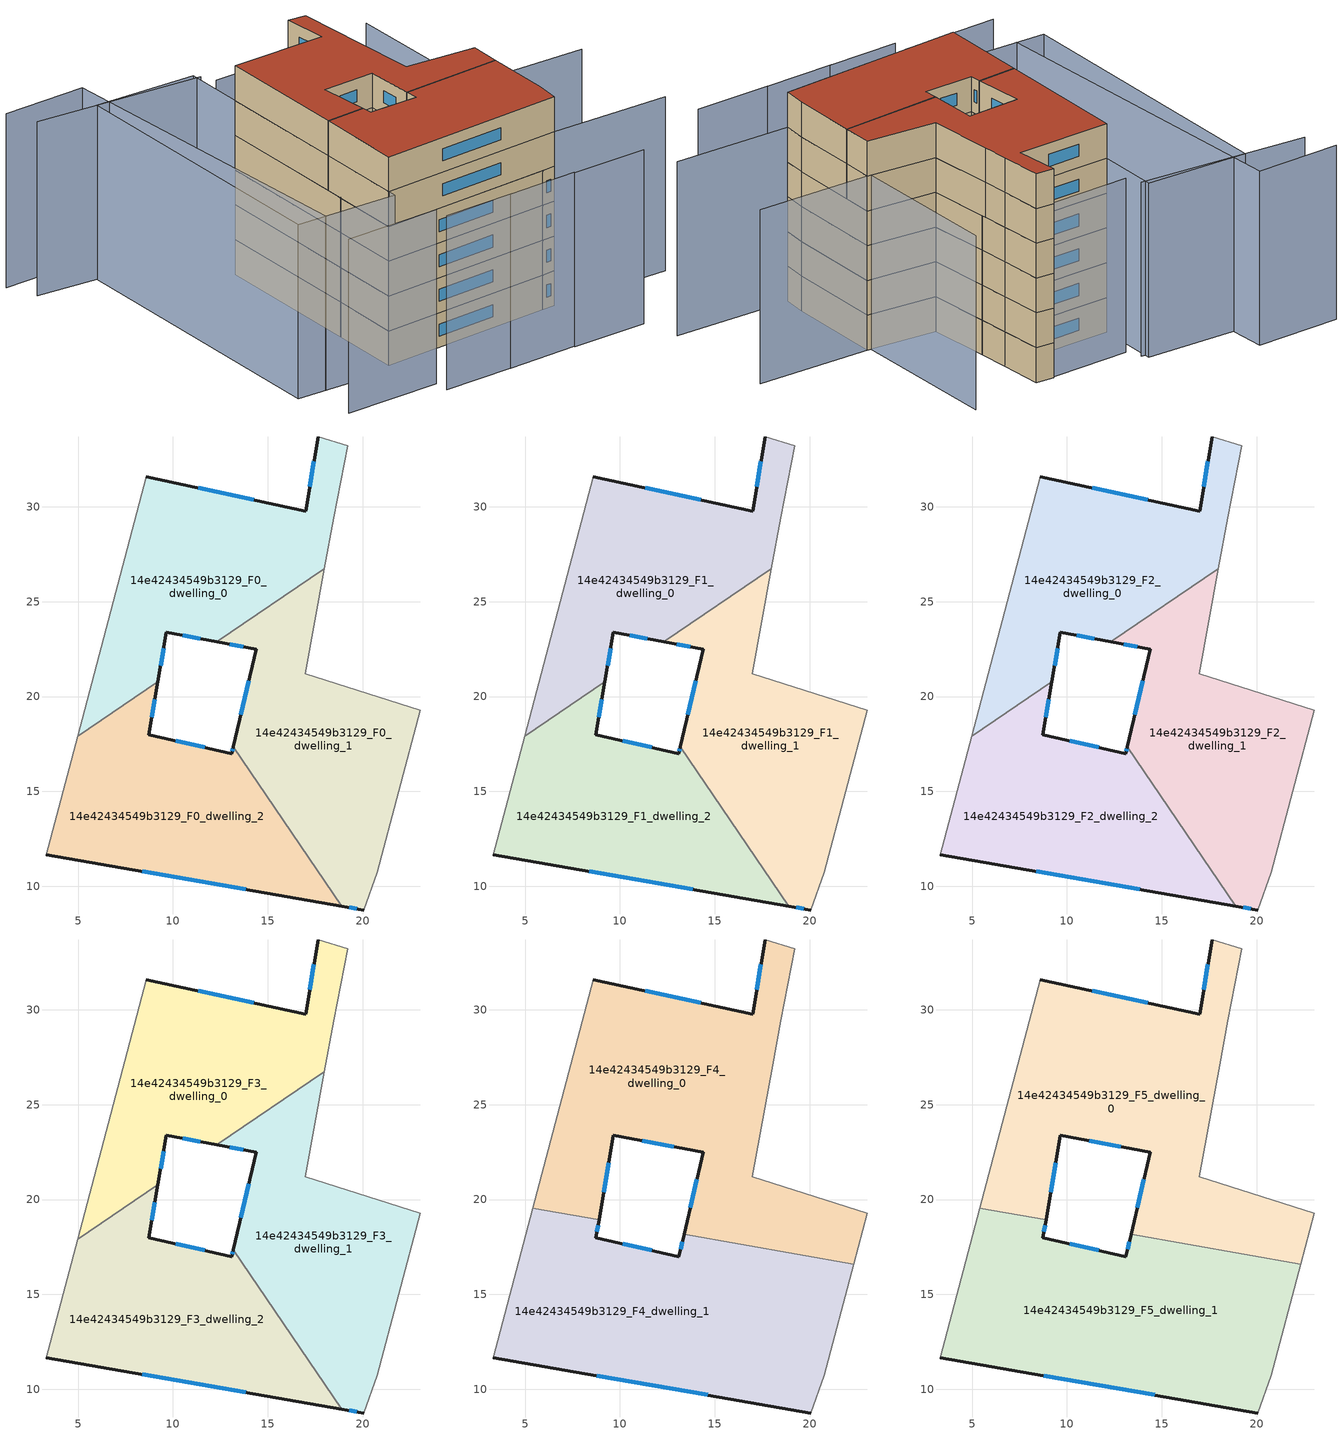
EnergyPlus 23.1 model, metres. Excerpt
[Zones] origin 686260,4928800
14e42434549b3129_F0_dwelling_0
 floor ground (EU_floor_Construction): 19.21,33.22 18.48,29.43 17.99,26.73 12.32,22.88 9.65,23.39 9.21,20.77 4.98,17.9 8.6,31.59 17,29.78 17.65,33.68 z0
 wall outside (EU_wall_Construction): 9.21,20.77 9.65,23.39 12.32,22.88 / 17.65,33.68 17,29.78 8.6,31.59 z0:3
 wall adiabatic (EU_wall_Construction): 17.99,26.73 18.48,29.43 19.21,33.22 17.65,33.68 / 8.6,31.59 4.98,17.9 z0:3
 wall to 14e42434549b3129_F0_dwelling_1 (EU_wall_Construction): 12.32,22.88 17.99,26.73 z0:3
 wall to 14e42434549b3129_F0_dwelling_2 (EU_wall_Construction): 4.98,17.9 9.21,20.77 z0:3
 window (EU_Window_Construction): 10.52,23.22 11.45,23.05 / 9.35,21.62 9.51,22.54 / 14.27,30.37 11.33,31 / 17.44,32.41 17.21,31.05 z0.98:2.02
14e42434549b3129_F0_dwelling_1
 floor ground (EU_floor_Construction): 17.99,26.73 16.99,21.2 23.04,19.27 20.77,10.75 20.07,8.75 18.91,8.95 13.19,17.37 14.39,22.49 12.32,22.88 z0
 wall outside (EU_wall_Construction): 18.91,8.95 20.07,8.75 / 12.32,22.88 14.39,22.49 13.19,17.37 z0:3
 wall adiabatic (EU_wall_Construction): 20.07,8.75 20.77,10.75 23.04,19.27 16.99,21.2 17.99,26.73 z0:3
 wall to 14e42434549b3129_F0_dwelling_2 (EU_wall_Construction): 13.19,17.37 18.91,8.95 z0:3
 window (EU_Window_Construction): 19.29,8.88 19.69,8.81 / 14,20.82 13.58,19.03 / 12.99,22.75 13.72,22.62 z0.98:2.02
14e42434549b3129_F0_dwelling_2
 floor ground (EU_floor_Construction): 13.19,17.37 18.91,8.95 3.33,11.67 4.98,17.9 9.21,20.77 8.74,18 13.11,17 z0
 wall outside (EU_wall_Construction): 13.19,17.37 13.11,17 8.74,18 9.21,20.77 / 3.33,11.67 18.91,8.95 z0:3
 wall adiabatic (EU_wall_Construction): 4.98,17.9 3.33,11.67 z0:3
 window (EU_Window_Construction): 8.89,18.9 9.05,19.87 / 11.69,17.32 10.16,17.67 / 13.17,17.25 13.14,17.12 / 8.4,10.78 13.84,9.83 z0.98:2.02
14e42434549b3129_F1_dwelling_0
 floor to 14e42434549b3129_F0_dwelling_0 (EU_floor_Construction): 19.21,33.22 18.48,29.43 17.99,26.73 12.32,22.88 9.65,23.39 9.21,20.77 4.98,17.9 8.6,31.59 17,29.78 17.65,33.68 z3
 wall outside (EU_wall_Construction): 9.21,20.77 9.65,23.39 12.32,22.88 / 17.65,33.68 17,29.78 8.6,31.59 z3:6
 wall adiabatic (EU_wall_Construction): 17.99,26.73 18.48,29.43 19.21,33.22 17.65,33.68 / 8.6,31.59 4.98,17.9 z3:6
 wall to 14e42434549b3129_F1_dwelling_1 (EU_wall_Construction): 12.32,22.88 17.99,26.73 z3:6
 wall to 14e42434549b3129_F1_dwelling_2 (EU_wall_Construction): 4.98,17.9 9.21,20.77 z3:6
 window (EU_Window_Construction): 10.52,23.22 11.45,23.05 / 9.35,21.62 9.51,22.54 / 14.27,30.37 11.33,31 / 17.44,32.41 17.21,31.05 z3.98:5.02
14e42434549b3129_F1_dwelling_1
 floor to 14e42434549b3129_F0_dwelling_1 (EU_floor_Construction): 17.99,26.73 16.99,21.2 23.04,19.27 20.77,10.75 20.07,8.75 18.91,8.95 13.19,17.37 14.39,22.49 12.32,22.88 z3
 wall outside (EU_wall_Construction): 18.91,8.95 20.07,8.75 / 12.32,22.88 14.39,22.49 13.19,17.37 z3:6
 wall adiabatic (EU_wall_Construction): 20.07,8.75 20.77,10.75 23.04,19.27 16.99,21.2 17.99,26.73 z3:6
 wall to 14e42434549b3129_F1_dwelling_2 (EU_wall_Construction): 13.19,17.37 18.91,8.95 z3:6
 window (EU_Window_Construction): 19.29,8.88 19.69,8.81 / 14,20.82 13.58,19.03 / 12.99,22.75 13.72,22.62 z3.98:5.02
14e42434549b3129_F1_dwelling_2
 floor to 14e42434549b3129_F0_dwelling_2 (EU_floor_Construction): 13.19,17.37 18.91,8.95 3.33,11.67 4.98,17.9 9.21,20.77 8.74,18 13.11,17 z3
 wall outside (EU_wall_Construction): 13.19,17.37 13.11,17 8.74,18 9.21,20.77 / 3.33,11.67 18.91,8.95 z3:6
 wall adiabatic (EU_wall_Construction): 4.98,17.9 3.33,11.67 z3:6
 window (EU_Window_Construction): 8.89,18.9 9.05,19.87 / 11.69,17.32 10.16,17.67 / 13.17,17.25 13.14,17.12 / 8.4,10.78 13.84,9.83 z3.98:5.02
14e42434549b3129_F2_dwelling_0
 floor to 14e42434549b3129_F1_dwelling_0 (EU_floor_Construction): 19.21,33.22 18.48,29.43 17.99,26.73 12.32,22.88 9.65,23.39 9.21,20.77 4.98,17.9 8.6,31.59 17,29.78 17.65,33.68 z6
 wall outside (EU_wall_Construction): 9.21,20.77 9.65,23.39 12.32,22.88 / 17.65,33.68 17,29.78 8.6,31.59 z6:9
 wall adiabatic (EU_wall_Construction): 17.99,26.73 18.48,29.43 19.21,33.22 17.65,33.68 / 8.6,31.59 4.98,17.9 z6:9
 wall to 14e42434549b3129_F2_dwelling_1 (EU_wall_Construction): 12.32,22.88 17.99,26.73 z6:9
 wall to 14e42434549b3129_F2_dwelling_2 (EU_wall_Construction): 4.98,17.9 9.21,20.77 z6:9
 window (EU_Window_Construction): 10.52,23.22 11.45,23.05 / 9.35,21.62 9.51,22.54 / 14.27,30.37 11.33,31 / 17.44,32.41 17.21,31.05 z6.98:8.02
14e42434549b3129_F2_dwelling_1
 floor to 14e42434549b3129_F1_dwelling_1 (EU_floor_Construction): 17.99,26.73 16.99,21.2 23.04,19.27 20.77,10.75 20.07,8.75 18.91,8.95 13.19,17.37 14.39,22.49 12.32,22.88 z6
 wall outside (EU_wall_Construction): 18.91,8.95 20.07,8.75 / 12.32,22.88 14.39,22.49 13.19,17.37 z6:9
 wall adiabatic (EU_wall_Construction): 20.07,8.75 20.77,10.75 23.04,19.27 16.99,21.2 17.99,26.73 z6:9
 wall to 14e42434549b3129_F2_dwelling_2 (EU_wall_Construction): 13.19,17.37 18.91,8.95 z6:9
 window (EU_Window_Construction): 19.29,8.88 19.69,8.81 / 14,20.82 13.58,19.03 / 12.99,22.75 13.72,22.62 z6.98:8.02
14e42434549b3129_F2_dwelling_2
 floor to 14e42434549b3129_F1_dwelling_2 (EU_floor_Construction): 13.19,17.37 18.91,8.95 3.33,11.67 4.98,17.9 9.21,20.77 8.74,18 13.11,17 z6
 wall outside (EU_wall_Construction): 13.19,17.37 13.11,17 8.74,18 9.21,20.77 / 3.33,11.67 18.91,8.95 z6:9
 wall adiabatic (EU_wall_Construction): 4.98,17.9 3.33,11.67 z6:9
 window (EU_Window_Construction): 8.89,18.9 9.05,19.87 / 11.69,17.32 10.16,17.67 / 13.17,17.25 13.14,17.12 / 8.4,10.78 13.84,9.83 z6.98:8.02
14e42434549b3129_F3_dwelling_0
 floor to 14e42434549b3129_F2_dwelling_0 (EU_floor_Construction): 19.21,33.22 18.48,29.43 17.99,26.73 12.32,22.88 9.65,23.39 9.21,20.77 4.98,17.9 8.6,31.59 17,29.78 17.65,33.68 z9
 wall outside (EU_wall_Construction): 9.21,20.77 9.65,23.39 12.32,22.88 / 17.65,33.68 17,29.78 8.6,31.59 z9:12
 wall adiabatic (EU_wall_Construction): 17.99,26.73 18.48,29.43 19.21,33.22 17.65,33.68 / 8.6,31.59 4.98,17.9 z9:12
 wall to 14e42434549b3129_F3_dwelling_1 (EU_wall_Construction): 12.32,22.88 17.99,26.73 z9:12
 wall to 14e42434549b3129_F3_dwelling_2 (EU_wall_Construction): 4.98,17.9 9.21,20.77 z9:12
 window (EU_Window_Construction): 10.52,23.22 11.45,23.05 / 9.35,21.62 9.51,22.54 / 14.27,30.37 11.33,31 / 17.44,32.41 17.21,31.05 z9.98:11.02
14e42434549b3129_F3_dwelling_1
 floor to 14e42434549b3129_F2_dwelling_1 (EU_floor_Construction): 17.99,26.73 16.99,21.2 23.04,19.27 20.77,10.75 20.07,8.75 18.91,8.95 13.19,17.37 14.39,22.49 12.32,22.88 z9
 wall outside (EU_wall_Construction): 18.91,8.95 20.07,8.75 / 12.32,22.88 14.39,22.49 13.19,17.37 z9:12
 wall adiabatic (EU_wall_Construction): 20.07,8.75 20.77,10.75 23.04,19.27 16.99,21.2 17.99,26.73 z9:12
 wall to 14e42434549b3129_F3_dwelling_2 (EU_wall_Construction): 13.19,17.37 18.91,8.95 z9:12
 window (EU_Window_Construction): 19.29,8.88 19.69,8.81 / 14,20.82 13.58,19.03 / 12.99,22.75 13.72,22.62 z9.98:11.02
14e42434549b3129_F3_dwelling_2
 floor to 14e42434549b3129_F2_dwelling_2 (EU_floor_Construction): 13.19,17.37 18.91,8.95 3.33,11.67 4.98,17.9 9.21,20.77 8.74,18 13.11,17 z9
 wall outside (EU_wall_Construction): 13.19,17.37 13.11,17 8.74,18 9.21,20.77 / 3.33,11.67 18.91,8.95 z9:12
 wall adiabatic (EU_wall_Construction): 4.98,17.9 3.33,11.67 z9:12
 window (EU_Window_Construction): 8.89,18.9 9.05,19.87 / 11.69,17.32 10.16,17.67 / 13.17,17.25 13.14,17.12 / 8.4,10.78 13.84,9.83 z9.98:11.02
14e42434549b3129_F4_dwelling_0
 floor to 14e42434549b3129_F3_dwelling_0 (EU_floor_Construction): 19.21,33.22 18.48,29.43 18.05,27.08 18.01,26.87 17.99,26.73 12.32,22.88 9.65,23.39 9.21,20.77 7.01,19.27 5.42,19.55 8.6,31.59 17,29.78 17.65,33.68 z12
 floor to 14e42434549b3129_F3_dwelling_1 (EU_floor_Construction): 17.99,26.73 16.99,21.2 23.04,19.27 22.32,16.6 13.38,18.16 14.39,22.49 12.32,22.88 z12
 floor to 14e42434549b3129_F3_dwelling_2 (EU_floor_Construction): 9.21,20.77 8.9,18.94 7.01,19.27 z12
 wall outside (EU_wall_Construction): 8.9,18.94 9.65,23.39 14.39,22.49 13.38,18.16 / 17.65,33.68 17,29.78 8.6,31.59 z12:15
 wall adiabatic (EU_wall_Construction): 22.32,16.6 23.04,19.27 16.99,21.2 18.05,27.08 18.48,29.43 19.21,33.22 17.65,33.68 / 8.6,31.59 5.42,19.55 z12:15
 wall to 14e42434549b3129_F4_dwelling_1 (EU_wall_Construction): 13.38,18.16 22.32,16.6 / 5.42,19.55 8.9,18.94 z12:15
 window (EU_Window_Construction): 14.06,21.08 13.71,19.57 / 11.19,23.1 12.85,22.78 / 9.14,20.39 9.41,21.94 / 14.27,30.37 11.33,31 / 17.44,32.41 17.21,31.05 z12.98:14.02
14e42434549b3129_F4_dwelling_1
 floor to 14e42434549b3129_F3_dwelling_1 (EU_floor_Construction): 22.32,16.6 20.77,10.75 20.07,8.75 18.91,8.95 13.19,17.37 13.38,18.16 z12
 floor to 14e42434549b3129_F3_dwelling_2 (EU_floor_Construction): 13.19,17.37 18.91,8.95 3.33,11.67 4.98,17.9 7.01,19.27 8.9,18.94 8.74,18 13.11,17 z12
 floor to 14e42434549b3129_F3_dwelling_0 (EU_floor_Construction): 7.01,19.27 4.98,17.9 5.42,19.55 z12
 wall outside (EU_wall_Construction): 13.38,18.16 13.11,17 8.74,18 8.9,18.94 / 3.33,11.67 20.07,8.75 z12:15
 wall adiabatic (EU_wall_Construction): 5.42,19.55 3.33,11.67 / 20.07,8.75 20.77,10.75 22.32,16.6 z12:15
 window (EU_Window_Construction): 8.79,18.31 8.85,18.64 / 11.69,17.32 10.16,17.67 / 13.29,17.78 13.2,17.38 / 8.77,10.72 14.62,9.7 z12.98:14.02
14e42434549b3129_F5_dwelling_0
 floor to 14e42434549b3129_F4_dwelling_0 (EU_floor_Construction): 19.21,33.22 18.48,29.43 18.05,27.08 16.99,21.2 23.04,19.27 22.32,16.6 13.38,18.16 14.39,22.49 9.65,23.39 8.9,18.94 5.42,19.55 8.6,31.59 17,29.78 17.65,33.68 z15
 wall outside (EU_wall_Construction): 8.9,18.94 9.65,23.39 14.39,22.49 13.38,18.16 / 17.65,33.68 17,29.78 8.6,31.59 z15:18
 wall adiabatic (EU_wall_Construction): 22.32,16.6 23.04,19.27 16.99,21.2 18.05,27.08 18.48,29.43 19.21,33.22 17.65,33.68 / 8.6,31.59 5.42,19.55 z15:18
 wall to 14e42434549b3129_F5_dwelling_1 (EU_wall_Construction): 13.38,18.16 22.32,16.6 / 5.42,19.55 8.9,18.94 z15:18
 window (EU_Window_Construction): 14.06,21.08 13.71,19.57 / 11.19,23.1 12.85,22.78 / 9.14,20.39 9.41,21.94 / 14.27,30.37 11.33,31 / 17.44,32.41 17.21,31.05 z15.98:17.02
 roof outside (EU_roof_Construction): 22.32,16.6 23.04,19.27 16.99,21.2 18.05,27.08 18.48,29.43 19.21,33.22 17.65,33.68 17,29.78 8.6,31.59 5.42,19.55 8.9,18.94 9.65,23.39 14.39,22.49 13.38,18.16 z18
14e42434549b3129_F5_dwelling_1
 floor to 14e42434549b3129_F4_dwelling_1 (EU_floor_Construction): 22.32,16.6 20.77,10.75 20.07,8.75 3.33,11.67 5.42,19.55 8.9,18.94 8.74,18 13.11,17 13.38,18.16 z15
 wall outside (EU_wall_Construction): 13.38,18.16 13.11,17 8.74,18 8.9,18.94 / 3.33,11.67 20.07,8.75 z15:18
 wall adiabatic (EU_wall_Construction): 5.42,19.55 3.33,11.67 / 20.07,8.75 20.77,10.75 22.32,16.6 z15:18
 window (EU_Window_Construction): 8.79,18.31 8.85,18.64 / 11.69,17.32 10.16,17.67 / 13.29,17.78 13.2,17.38 / 8.77,10.72 14.62,9.7 z15.98:17.02
 roof outside (EU_roof_Construction): 20.07,8.75 20.77,10.75 22.32,16.6 13.38,18.16 13.11,17 8.74,18 8.9,18.94 5.42,19.55 3.33,11.67 z18
shading: 15.27,2.72 21.96,1.26 / -5.4,8.51 3.12,6.73 / 9.04,4.08 15.29,2.8 / 2.84,5.43 9.2,4.08 / 30.47,6.15 20.07,8.75 / 20.07,8.75 26.06,32.73 / -4.66,43.83 2.82,42.29 / 2.82,42.29 -3.29,12.6 / 33.09,16.74 15.43,21.18 / 19.21,33.22 10.51,35.07 / 10.23,36.44 -4.24,41.02 / 10.03,37.01 3.14,10.93 / 3.14,10.93 -5.81,13.29 / -5.81,13.29 1.09,39.38 / 1.09,39.38 10.03,37.01 z0:15
[Building]
EU S2 Campaign: North Axis=0; Terrain=City; Solar Distribution=FullExterior
[Site:Location]
Bologna: Latitude=44.5; Longitude=11.25; Time Zone=1; Elevation=37
[SizingPeriod:WeatherFileDays]
AnnualSizingPeriod: Begin Month=1; Begin Day of Month=1; End Month=12; End Day of Month=31; Day of Week for Start Day=Monday; Use Weather File Daylight Saving Period=No; Use Weather File Rain and Snow Indicators=No
[MATERIAL]
EU_InternalMass_Material: Roughness=MediumRough; Thickness=0.1; Conductivity=1; Density=1800; Specific Heat=900; Thermal Absorptance=0.9; Solar Absorptance=0.7; Visible Absorptance=0.7
[MATERIAL:NOMASS] Roughness=MediumRough; Thermal Absorptance=0.9; Solar Absorptance=0.7; Visible Absorptance=0.7
Name | Thermal Resistance
EU_wall_NoMass | 0.905828
EU_roof_NoMass | 0.37593
EU_floor_NoMass | 0.67114
[WINDOWMATERIAL:SIMPLEGLAZINGSYSTEM]
EU_Window_SimpleGlazing: UFactor=4.52486; Solar Heat Gain Coefficient=0.85; Visible Transmittance=0.85
[CONSTRUCTION]
EU_wall_Construction: EU_wall_NoMass
EU_roof_Construction: EU_roof_NoMass
EU_floor_Construction: EU_floor_NoMass
EU_InternalMass_Construction: EU_InternalMass_Material
EU_Window_Construction: EU_Window_SimpleGlazing
[ZONE] Type=1; Multiplier=1; Ceiling Height=autocalculate; Floor Area=autocalculate; Part of Total Floor Area=Yes
Name | Volume
14e42434549b3129_F0_dwelling_0; 14e42434549b3129_F1_dwelling_0; 14e42434549b3129_F2_dwelling_0; 14e42434549b3129_F3_dwelling_0 | 268.716
14e42434549b3129_F4_dwelling_0; 14e42434549b3129_F5_dwelling_0 | 403.094
14e42434549b3129_F0_dwelling_1; 14e42434549b3129_F1_dwelling_1; 14e42434549b3129_F2_dwelling_1; 14e42434549b3129_F3_dwelling_1 | 268.724
14e42434549b3129_F4_dwelling_1; 14e42434549b3129_F5_dwelling_1 | 403.091
14e42434549b3129_F0_dwelling_2; 14e42434549b3129_F1_dwelling_2; 14e42434549b3129_F2_dwelling_2; 14e42434549b3129_F3_dwelling_2 | 268.734
[INTERNALMASS] Construction=EU_InternalMass_Construction
Name | Zone or ZoneList | Surface Area
14e42434549b3129_F0_dwelling_0_EU_InternalMass | 14e42434549b3129_F0_dwelling_0 | 89.5713
14e42434549b3129_F0_dwelling_1_EU_InternalMass | 14e42434549b3129_F0_dwelling_1 | 89.5763
14e42434549b3129_F0_dwelling_2_EU_InternalMass | 14e42434549b3129_F0_dwelling_2 | 89.5818
14e42434549b3129_F1_dwelling_0_EU_InternalMass | 14e42434549b3129_F1_dwelling_0 | 89.5713
14e42434549b3129_F1_dwelling_1_EU_InternalMass | 14e42434549b3129_F1_dwelling_1 | 89.5763
14e42434549b3129_F1_dwelling_2_EU_InternalMass | 14e42434549b3129_F1_dwelling_2 | 89.5818
14e42434549b3129_F2_dwelling_0_EU_InternalMass | 14e42434549b3129_F2_dwelling_0 | 89.5713
14e42434549b3129_F2_dwelling_1_EU_InternalMass | 14e42434549b3129_F2_dwelling_1 | 89.5763
14e42434549b3129_F2_dwelling_2_EU_InternalMass | 14e42434549b3129_F2_dwelling_2 | 89.5818
14e42434549b3129_F3_dwelling_0_EU_InternalMass | 14e42434549b3129_F3_dwelling_0 | 89.5713
14e42434549b3129_F3_dwelling_1_EU_InternalMass | 14e42434549b3129_F3_dwelling_1 | 89.5763
14e42434549b3129_F3_dwelling_2_EU_InternalMass | 14e42434549b3129_F3_dwelling_2 | 89.5818
14e42434549b3129_F4_dwelling_0_EU_InternalMass | 14e42434549b3129_F4_dwelling_0 | 134.365
14e42434549b3129_F4_dwelling_1_EU_InternalMass | 14e42434549b3129_F4_dwelling_1 | 134.363
14e42434549b3129_F5_dwelling_0_EU_InternalMass | 14e42434549b3129_F5_dwelling_0 | 134.365
14e42434549b3129_F5_dwelling_1_EU_InternalMass | 14e42434549b3129_F5_dwelling_1 | 134.363
[OTHEREQUIPMENT] Fuel Type=Electricity; Design Level Calculation Method=Watts/Area; Power per Zone Floor Area=1; Fraction Latent=0; Fraction Radiant=0; Fraction Lost=0; Carbon Dioxide Generation Rate=0; EndUse Subcategory=EU_Step8_InternalGains
Name | Zone or ZoneList or Space or SpaceList | Schedule
EU_Step8_InternalGain_14e42434549b3129_F0_dwelling_0_f000 | 14e42434549b3129_F0_dwelling_0 | EU_Step8_GainSchedule_14e42434549b3129_F0_dwelling_0_f000
EU_Step8_InternalGain_14e42434549b3129_F0_dwelling_1_f000 | 14e42434549b3129_F0_dwelling_1 | EU_Step8_GainSchedule_14e42434549b3129_F0_dwelling_1_f000
EU_Step8_InternalGain_14e42434549b3129_F0_dwelling_2_f000 | 14e42434549b3129_F0_dwelling_2 | EU_Step8_GainSchedule_14e42434549b3129_F0_dwelling_2_f000
EU_Step8_InternalGain_14e42434549b3129_F1_dwelling_0_f000 | 14e42434549b3129_F1_dwelling_0 | EU_Step8_GainSchedule_14e42434549b3129_F1_dwelling_0_f000
EU_Step8_InternalGain_14e42434549b3129_F1_dwelling_1_f000 | 14e42434549b3129_F1_dwelling_1 | EU_Step8_GainSchedule_14e42434549b3129_F1_dwelling_1_f000
EU_Step8_InternalGain_14e42434549b3129_F1_dwelling_2_f000 | 14e42434549b3129_F1_dwelling_2 | EU_Step8_GainSchedule_14e42434549b3129_F1_dwelling_2_f000
EU_Step8_InternalGain_14e42434549b3129_F2_dwelling_0_f000 | 14e42434549b3129_F2_dwelling_0 | EU_Step8_GainSchedule_14e42434549b3129_F2_dwelling_0_f000
EU_Step8_InternalGain_14e42434549b3129_F2_dwelling_1_f000 | 14e42434549b3129_F2_dwelling_1 | EU_Step8_GainSchedule_14e42434549b3129_F2_dwelling_1_f000
EU_Step8_InternalGain_14e42434549b3129_F2_dwelling_2_f000 | 14e42434549b3129_F2_dwelling_2 | EU_Step8_GainSchedule_14e42434549b3129_F2_dwelling_2_f000
EU_Step8_InternalGain_14e42434549b3129_F3_dwelling_0_f000 | 14e42434549b3129_F3_dwelling_0 | EU_Step8_GainSchedule_14e42434549b3129_F3_dwelling_0_f000
EU_Step8_InternalGain_14e42434549b3129_F3_dwelling_1_f000 | 14e42434549b3129_F3_dwelling_1 | EU_Step8_GainSchedule_14e42434549b3129_F3_dwelling_1_f000
EU_Step8_InternalGain_14e42434549b3129_F3_dwelling_2_f000 | 14e42434549b3129_F3_dwelling_2 | EU_Step8_GainSchedule_14e42434549b3129_F3_dwelling_2_f000
EU_Step8_InternalGain_14e42434549b3129_F4_dwelling_0_f000 | 14e42434549b3129_F4_dwelling_0 | EU_Step8_GainSchedule_14e42434549b3129_F4_dwelling_0_f000
EU_Step8_InternalGain_14e42434549b3129_F4_dwelling_1_f000 | 14e42434549b3129_F4_dwelling_1 | EU_Step8_GainSchedule_14e42434549b3129_F4_dwelling_1_f000
EU_Step8_InternalGain_14e42434549b3129_F5_dwelling_0_f000 | 14e42434549b3129_F5_dwelling_0 | EU_Step8_GainSchedule_14e42434549b3129_F5_dwelling_0_f000
EU_Step8_InternalGain_14e42434549b3129_F5_dwelling_1_f000 | 14e42434549b3129_F5_dwelling_1 | EU_Step8_GainSchedule_14e42434549b3129_F5_dwelling_1_f000
[ZONEVENTILATION:DESIGNFLOWRATE] Schedule=EU_AlwaysOn; Design Flow Rate Calculation Method=AirChanges/Hour; Air Changes per Hour=0.73129; Ventilation Type=Natural; Fan Pressure Rise=0; Fan Total Efficiency=1; Constant Term Coefficient=1; Temperature Term Coefficient=0; Velocity Term Coefficient=0; Velocity Squared Term Coefficient=0; Minimum Indoor Temperature=-100; Maximum Indoor Temperature=100; Delta Temperature=-100; Minimum Outdoor Temperature=-100; Maximum Outdoor Temperature=100; Maximum Wind Speed=40
Name | Zone or ZoneList or Space or SpaceList
EU_ConstantAir_14e42434549b3129_F0_dwelling_0 | 14e42434549b3129_F0_dwelling_0
EU_ConstantAir_14e42434549b3129_F0_dwelling_1 | 14e42434549b3129_F0_dwelling_1
EU_ConstantAir_14e42434549b3129_F0_dwelling_2 | 14e42434549b3129_F0_dwelling_2
EU_ConstantAir_14e42434549b3129_F1_dwelling_0 | 14e42434549b3129_F1_dwelling_0
EU_ConstantAir_14e42434549b3129_F1_dwelling_1 | 14e42434549b3129_F1_dwelling_1
EU_ConstantAir_14e42434549b3129_F1_dwelling_2 | 14e42434549b3129_F1_dwelling_2
EU_ConstantAir_14e42434549b3129_F2_dwelling_0 | 14e42434549b3129_F2_dwelling_0
EU_ConstantAir_14e42434549b3129_F2_dwelling_1 | 14e42434549b3129_F2_dwelling_1
EU_ConstantAir_14e42434549b3129_F2_dwelling_2 | 14e42434549b3129_F2_dwelling_2
EU_ConstantAir_14e42434549b3129_F3_dwelling_0 | 14e42434549b3129_F3_dwelling_0
EU_ConstantAir_14e42434549b3129_F3_dwelling_1 | 14e42434549b3129_F3_dwelling_1
EU_ConstantAir_14e42434549b3129_F3_dwelling_2 | 14e42434549b3129_F3_dwelling_2
EU_ConstantAir_14e42434549b3129_F4_dwelling_0 | 14e42434549b3129_F4_dwelling_0
EU_ConstantAir_14e42434549b3129_F4_dwelling_1 | 14e42434549b3129_F4_dwelling_1
EU_ConstantAir_14e42434549b3129_F5_dwelling_0 | 14e42434549b3129_F5_dwelling_0
EU_ConstantAir_14e42434549b3129_F5_dwelling_1 | 14e42434549b3129_F5_dwelling_1
[HVACTEMPLATE:THERMOSTAT] Constant Heating Setpoint=20; Constant Cooling Setpoint=50
EU_HeatOnly_14e42434549b3129_F0_dwelling_0; EU_HeatOnly_14e42434549b3129_F0_dwelling_1; EU_HeatOnly_14e42434549b3129_F0_dwelling_2; EU_HeatOnly_14e42434549b3129_F1_dwelling_0; EU_HeatOnly_14e42434549b3129_F1_dwelling_1; EU_HeatOnly_14e42434549b3129_F1_dwelling_2; EU_HeatOnly_14e42434549b3129_F2_dwelling_0; EU_HeatOnly_14e42434549b3129_F2_dwelling_1; EU_HeatOnly_14e42434549b3129_F2_dwelling_2; EU_HeatOnly_14e42434549b3129_F3_dwelling_0; EU_HeatOnly_14e42434549b3129_F3_dwelling_1; EU_HeatOnly_14e42434549b3129_F3_dwelling_2; EU_HeatOnly_14e42434549b3129_F4_dwelling_0; EU_HeatOnly_14e42434549b3129_F4_dwelling_1; EU_HeatOnly_14e42434549b3129_F5_dwelling_0; EU_HeatOnly_14e42434549b3129_F5_dwelling_1
[HVACTEMPLATE:ZONE:IDEALLOADSAIRSYSTEM] System Availability Schedule=EU_AlwaysOn; Maximum Heating Supply Air Temperature=50; Minimum Cooling Supply Air Temperature=13; Maximum Heating Supply Air Humidity Ratio=0.0156; Minimum Cooling Supply Air Humidity Ratio=0.0077; Heating Limit=NoLimit; Cooling Limit=NoLimit; Heating Availability Schedule=EU_AlwaysOn; Cooling Availability Schedule=EU_CoolingOff; Dehumidification Control Type=ConstantSensibleHeatRatio; Cooling Sensible Heat Ratio=0.7; Dehumidification Setpoint=60; Humidification Control Type=None; Humidification Setpoint=30; Outdoor Air Method=None; Outdoor Air Flow Rate per Person=0.00944; Outdoor Air Flow Rate per Zone Floor Area=0; Outdoor Air Flow Rate per Zone=0; Demand Controlled Ventilation Type=None; Outdoor Air Economizer Type=NoEconomizer; Heat Recovery Type=None; Sensible Heat Recovery Effectiveness=0.7; Latent Heat Recovery Effectiveness=0.65
Name | Template Thermostat
14e42434549b3129_F0_dwelling_0 | EU_HeatOnly_14e42434549b3129_F0_dwelling_0
14e42434549b3129_F0_dwelling_1 | EU_HeatOnly_14e42434549b3129_F0_dwelling_1
14e42434549b3129_F0_dwelling_2 | EU_HeatOnly_14e42434549b3129_F0_dwelling_2
14e42434549b3129_F1_dwelling_0 | EU_HeatOnly_14e42434549b3129_F1_dwelling_0
14e42434549b3129_F1_dwelling_1 | EU_HeatOnly_14e42434549b3129_F1_dwelling_1
14e42434549b3129_F1_dwelling_2 | EU_HeatOnly_14e42434549b3129_F1_dwelling_2
14e42434549b3129_F2_dwelling_0 | EU_HeatOnly_14e42434549b3129_F2_dwelling_0
14e42434549b3129_F2_dwelling_1 | EU_HeatOnly_14e42434549b3129_F2_dwelling_1
14e42434549b3129_F2_dwelling_2 | EU_HeatOnly_14e42434549b3129_F2_dwelling_2
14e42434549b3129_F3_dwelling_0 | EU_HeatOnly_14e42434549b3129_F3_dwelling_0
14e42434549b3129_F3_dwelling_1 | EU_HeatOnly_14e42434549b3129_F3_dwelling_1
14e42434549b3129_F3_dwelling_2 | EU_HeatOnly_14e42434549b3129_F3_dwelling_2
14e42434549b3129_F4_dwelling_0 | EU_HeatOnly_14e42434549b3129_F4_dwelling_0
14e42434549b3129_F4_dwelling_1 | EU_HeatOnly_14e42434549b3129_F4_dwelling_1
14e42434549b3129_F5_dwelling_0 | EU_HeatOnly_14e42434549b3129_F5_dwelling_0
14e42434549b3129_F5_dwelling_1 | EU_HeatOnly_14e42434549b3129_F5_dwelling_1
[SIZING:ZONE] Zone Cooling Design Supply Air Temperature Input Method=SupplyAirTemperature; Zone Cooling Design Supply Air Temperature=13; Zone Heating Design Supply Air Temperature Input Method=SupplyAirTemperature; Zone Heating Design Supply Air Temperature=50; Zone Cooling Design Supply Air Humidity Ratio=0.008; Zone Heating Design Supply Air Humidity Ratio=0.008; Cooling Design Air Flow Method=DesignDay; Cooling Design Air Flow Rate=0; Cooling Minimum Air Flow per Zone Floor Area=0.000762; Cooling Minimum Air Flow=0; Cooling Minimum Air Flow Fraction=0.2; Heating Design Air Flow Method=DesignDay; Heating Design Air Flow Rate=0; Heating Maximum Air Flow per Zone Floor Area=0.002032; Heating Maximum Air Flow=0.141576; Heating Maximum Air Flow Fraction=0.3; Account for Dedicated Outdoor Air System=No; Dedicated Outdoor Air System Control Strategy=NeutralSupplyAir; Dedicated Outdoor Air Low Setpoint Temperature for Design=autosize; Dedicated Outdoor Air High Setpoint Temperature for Design=autosize; Zone Load Sizing Method=Sensible Load Only No Latent Load; Zone Latent Cooling Design Supply Air Humidity Ratio Input Method=HumidityRatioDifference; Zone Cooling Design Supply Air Humidity Ratio Difference=0.005; Zone Latent Heating Design Supply Air Humidity Ratio Input Method=HumidityRatioDifference; Zone Humidification Design Supply Air Humidity Ratio Difference=0.005
14e42434549b3129_F0_dwelling_0; 14e42434549b3129_F0_dwelling_1; 14e42434549b3129_F0_dwelling_2; 14e42434549b3129_F1_dwelling_0; 14e42434549b3129_F1_dwelling_1; 14e42434549b3129_F1_dwelling_2; 14e42434549b3129_F2_dwelling_0; 14e42434549b3129_F2_dwelling_1; 14e42434549b3129_F2_dwelling_2; 14e42434549b3129_F3_dwelling_0; 14e42434549b3129_F3_dwelling_1; 14e42434549b3129_F3_dwelling_2; 14e42434549b3129_F4_dwelling_0; 14e42434549b3129_F4_dwelling_1; 14e42434549b3129_F5_dwelling_0; 14e42434549b3129_F5_dwelling_1
[SCHEDULE:CONSTANT]
Name | Hourly Value
EU_AlwaysOn | 1
EU_CoolingOff | 0
[SCHEDULE:FILE] Column Number=1; Rows to Skip at Top=0; Number of Hours of Data=8760; Column Separator=Comma; Interpolate to Timestep=No; Minutes per Item=60; Adjust Schedule for Daylight Savings=Yes
Name | File
EU_Step8_GainSchedule_14e42434549b3129_F0_dwelling_0_f000 | ../../schedules/14e42434549b3129/14e42434549b3129_F0_dwelling_0_f000_gain.csv
EU_Step8_GainSchedule_14e42434549b3129_F0_dwelling_1_f000 | ../../schedules/14e42434549b3129/14e42434549b3129_F0_dwelling_1_f000_gain.csv
EU_Step8_GainSchedule_14e42434549b3129_F0_dwelling_2_f000 | ../../schedules/14e42434549b3129/14e42434549b3129_F0_dwelling_2_f000_gain.csv
EU_Step8_GainSchedule_14e42434549b3129_F1_dwelling_0_f000 | ../../schedules/14e42434549b3129/14e42434549b3129_F1_dwelling_0_f000_gain.csv
EU_Step8_GainSchedule_14e42434549b3129_F1_dwelling_1_f000 | ../../schedules/14e42434549b3129/14e42434549b3129_F1_dwelling_1_f000_gain.csv
EU_Step8_GainSchedule_14e42434549b3129_F1_dwelling_2_f000 | ../../schedules/14e42434549b3129/14e42434549b3129_F1_dwelling_2_f000_gain.csv
EU_Step8_GainSchedule_14e42434549b3129_F2_dwelling_0_f000 | ../../schedules/14e42434549b3129/14e42434549b3129_F2_dwelling_0_f000_gain.csv
EU_Step8_GainSchedule_14e42434549b3129_F2_dwelling_1_f000 | ../../schedules/14e42434549b3129/14e42434549b3129_F2_dwelling_1_f000_gain.csv
EU_Step8_GainSchedule_14e42434549b3129_F2_dwelling_2_f000 | ../../schedules/14e42434549b3129/14e42434549b3129_F2_dwelling_2_f000_gain.csv
EU_Step8_GainSchedule_14e42434549b3129_F3_dwelling_0_f000 | ../../schedules/14e42434549b3129/14e42434549b3129_F3_dwelling_0_f000_gain.csv
EU_Step8_GainSchedule_14e42434549b3129_F3_dwelling_1_f000 | ../../schedules/14e42434549b3129/14e42434549b3129_F3_dwelling_1_f000_gain.csv
EU_Step8_GainSchedule_14e42434549b3129_F3_dwelling_2_f000 | ../../schedules/14e42434549b3129/14e42434549b3129_F3_dwelling_2_f000_gain.csv
EU_Step8_GainSchedule_14e42434549b3129_F4_dwelling_0_f000 | ../../schedules/14e42434549b3129/14e42434549b3129_F4_dwelling_0_f000_gain.csv
EU_Step8_GainSchedule_14e42434549b3129_F4_dwelling_1_f000 | ../../schedules/14e42434549b3129/14e42434549b3129_F4_dwelling_1_f000_gain.csv
EU_Step8_GainSchedule_14e42434549b3129_F5_dwelling_0_f000 | ../../schedules/14e42434549b3129/14e42434549b3129_F5_dwelling_0_f000_gain.csv
EU_Step8_GainSchedule_14e42434549b3129_F5_dwelling_1_f000 | ../../schedules/14e42434549b3129/14e42434549b3129_F5_dwelling_1_f000_gain.csv
